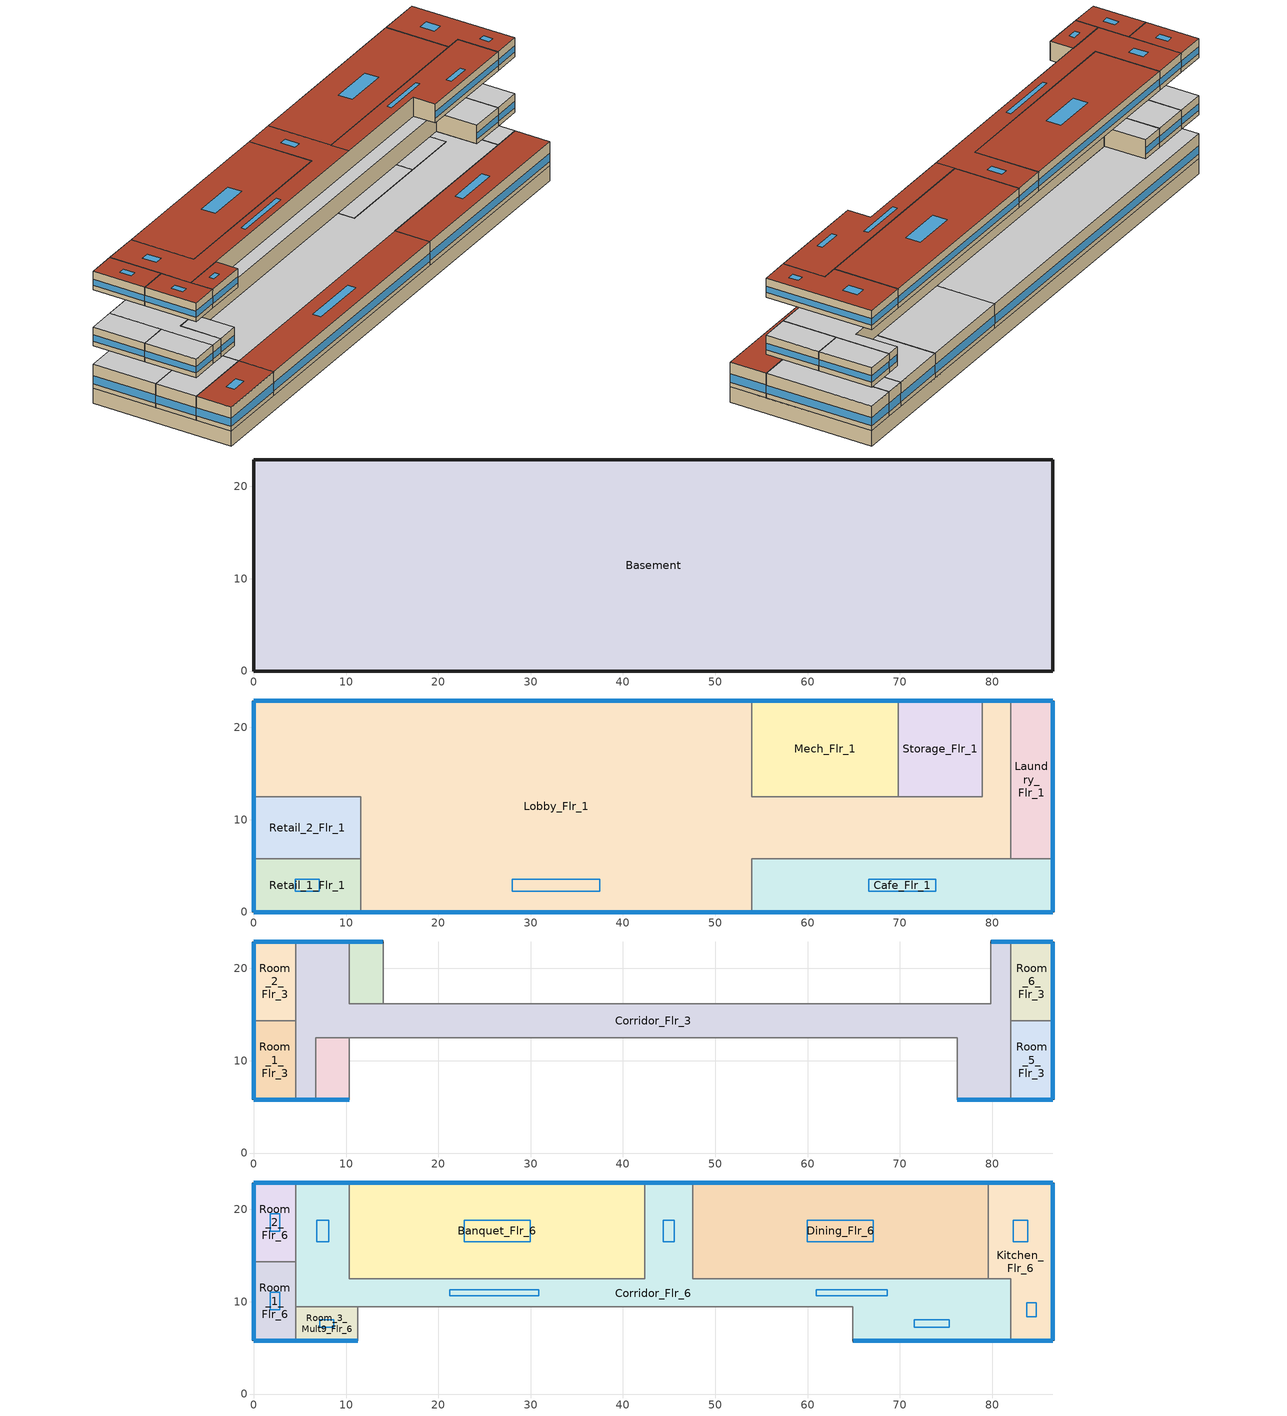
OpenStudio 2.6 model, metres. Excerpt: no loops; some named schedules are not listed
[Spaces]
Basement
 floor ground: 86.56,22.86 86.56,0 0,0 0,22.86 z-2.44
 wall ground: 0,22.86 0,0 86.56,0 86.56,22.86 0,22.86 z-2.44:0
Lobby_Flr_1
 floor to Basement: 53.95,22.86 53.95,0 11.58,0 11.58,12.5 0,12.5 0,22.86 z0; 81.99,22.86 81.99,5.79 53.95,5.79 53.95,12.5 78.94,12.5 78.94,22.86 z0
 wall outside: 53.95,22.86 0,22.86 0,12.5 / 11.58,0 53.95,0 / 81.99,22.86 78.94,22.86 z0:3.96
 wall to Retail_1_Flr_1: 11.58,5.79 11.58,0 z0:3.96
 wall to Laundry_Flr_1: 81.99,5.79 81.99,22.86 z0:3.96
 wall to Storage_Flr_1: 78.94,22.86 78.94,12.5 69.8,12.5 z0:3.96
 wall to Cafe_Flr_1: 53.95,0 53.95,5.79 81.99,5.79 z0:3.96
 wall to Retail_2_Flr_1: 0,12.5 11.58,12.5 11.58,5.79 z0:3.96
 wall to Mech_Flr_1: 69.8,12.5 53.95,12.5 53.95,22.86 z0:3.96
 window: 53.92,22.86 0.03,22.86 / 11.61,0 53.92,0 z0.76:2.08; 0,22.83 0,12.52 z0.76:2.09; 81.97,22.86 78.97,22.86 z0.76:2.11
 ceiling adiabatic (BTAP-Int-Wall): 81.99,5.79 81.99,22.86 78.94,22.86 78.94,12.5 53.95,12.5 53.95,22.86 0,22.86 0,12.5 11.58,12.5 11.58,5.79 z3.96
 roof outside: 53.95,0 53.95,5.79 11.58,5.79 11.58,0 z3.96
 skylight: 37.5,2.25 37.5,3.54 28.03,3.54 28.03,2.25 z3.96
Retail_1_Flr_1
 floor to Basement: 11.58,5.79 11.58,0 0,0 0,5.79 z0
 wall outside: 0,5.79 0,0 11.58,0 z0:3.96
 wall to Retail_2_Flr_1: 11.58,5.79 0,5.79 z0:3.96
 window: 0.03,0 11.56,0 / 0,5.77 0,0.03 z0.76:2.09
 roof outside: 11.58,0 11.58,5.79 0,5.79 0,0 z3.96
 skylight: 7.09,2.25 7.09,3.54 4.5,3.54 4.5,2.25 z3.96
Retail_2_Flr_1
 floor to Basement: 11.58,12.5 11.58,5.79 0,5.79 0,12.5 z0
 wall outside: 0,12.5 0,5.79 z0:3.96
 window: 0,12.47 0,5.82 z0.76:2.09
 ceiling adiabatic (BTAP-Int-Wall): 11.58,5.79 11.58,12.5 0,12.5 0,5.79 z3.96
Laundry_Flr_1
 floor to Basement: 86.56,22.86 86.56,5.79 81.99,5.79 81.99,22.86 z0
 wall outside: 86.56,5.79 86.56,22.86 81.99,22.86 z0:3.96
 wall to Cafe_Flr_1: 81.99,5.79 86.56,5.79 z0:3.96
 window: 86.56,5.82 86.56,22.83 z0.76:2.09; 86.54,22.86 82.02,22.86 z0.76:2.1
 ceiling adiabatic (BTAP-Int-Wall): 86.56,5.79 86.56,22.86 81.99,22.86 81.99,5.79 z3.96
Storage_Flr_1
 floor to Basement: 78.94,22.86 78.94,12.5 69.8,12.5 69.8,22.86 z0
 wall outside: 78.94,22.86 69.8,22.86 z0:3.96
 wall to Mech_Flr_1: 69.8,22.86 69.8,12.5 z0:3.96
 window: 78.92,22.86 69.82,22.86 z0.76:2.09
 ceiling adiabatic (BTAP-Int-Wall): 78.94,12.5 78.94,22.86 69.8,22.86 69.8,12.5 z3.96
Mech_Flr_1
 floor to Basement: 69.8,22.86 69.8,12.5 53.95,12.5 53.95,22.86 z0
 wall outside: 69.8,22.86 53.95,22.86 z0:3.96
 window: 69.77,22.86 53.98,22.86 z0.76:2.09
 ceiling adiabatic (BTAP-Int-Wall): 69.8,12.5 69.8,22.86 53.95,22.86 53.95,12.5 z3.96
Cafe_Flr_1
 floor to Basement: 86.56,5.79 86.56,0 53.95,0 53.95,5.79 z0
 wall outside: 53.95,0 86.56,0 86.56,5.79 z0:3.96
 window: 86.56,0.03 86.56,5.77 z0.76:2.09; 53.98,0 86.54,0 z0.76:2.08
 roof outside: 86.56,0 86.56,5.79 53.95,5.79 53.95,0 z3.96
 skylight: 73.9,2.25 73.9,3.54 66.61,3.54 66.61,2.25 z3.96
Room_6_Flr_3
 floor adiabatic (BTAP-Int-Wall): 86.56,22.86 86.56,14.33 81.99,14.33 81.99,22.86 z7.01
 wall outside: 86.56,14.33 86.56,22.86 81.99,22.86 z7.01:10.06
 wall to Corridor_Flr_3: 81.99,22.86 81.99,14.33 z7.01:10.06
 wall to Room_5_Flr_3: 81.99,14.33 86.56,14.33 z7.01:10.06
 window: 86.56,14.35 86.56,22.83 z7.77:8.79; 86.54,22.86 82.02,22.86 z7.77:8.8
 ceiling adiabatic (BTAP-Int-Wall): 86.56,14.33 86.56,22.86 81.99,22.86 81.99,14.33 z10.06
Room_1_Flr_3
 floor adiabatic (BTAP-Int-Wall): 4.57,14.33 4.57,5.79 0,5.79 0,14.33 z7.01
 wall outside: 0,14.33 0,5.79 4.57,5.79 z7.01:10.06
 wall to Corridor_Flr_3: 4.57,5.79 4.57,14.33 z7.01:10.06
 wall to Room_2_Flr_3: 4.57,14.33 0,14.33 z7.01:10.06
 window: 0.03,5.79 4.55,5.79 z7.77:8.8; 0,14.3 0,5.82 z7.77:8.79
 ceiling adiabatic (BTAP-Int-Wall): 4.57,5.79 4.57,14.33 0,14.33 0,5.79 z10.06
Corridor_Flr_3
 floor adiabatic (BTAP-Int-Wall): 76.2,16.15 76.2,12.5 10.36,12.5 10.36,16.15 z7.01; 81.99,22.86 81.99,5.79 76.2,5.79 76.2,16.15 79.86,16.15 79.86,22.86 z7.01; 10.36,22.86 10.36,12.5 6.71,12.5 6.71,5.79 4.57,5.79 4.57,22.86 z7.01
 wall outside: 81.99,22.86 79.86,22.86 / 4.57,5.79 6.71,5.79 / 10.36,22.86 4.57,22.86 / 76.2,5.79 81.99,5.79 z7.01:10.06
 wall adiabatic (BTAP-Int-Wall): 79.86,22.86 79.86,16.15 14.02,16.15 10.36,16.15 10.36,22.86 / 6.71,5.79 6.71,12.5 10.36,12.5 76.2,12.5 76.2,5.79 z7.01:10.06
 wall to Room_2_Flr_3: 4.57,22.86 4.57,14.33 z7.01:10.06
 wall to Room_5_Flr_3: 81.99,5.79 81.99,14.33 z7.01:10.06
 window: 10.34,22.86 4.6,22.86 / 76.23,5.79 81.97,5.79 z7.77:8.79; 4.6,5.79 6.68,5.79 / 81.97,22.86 79.88,22.86 z7.77:8.81
 ceiling adiabatic (BTAP-Int-Wall): 81.99,5.79 81.99,22.86 79.86,22.86 79.86,16.15 76.2,16.15 76.2,5.79 z10.06; 6.71,5.79 6.71,12.5 10.36,12.5 10.36,22.86 4.57,22.86 4.57,5.79 z10.06; 76.2,12.5 76.2,16.15 10.36,16.15 10.36,12.5 z10.06
Room_2_Flr_3
 floor adiabatic (BTAP-Int-Wall): 4.57,22.86 4.57,14.33 0,14.33 0,22.86 z7.01
 wall outside: 4.57,22.86 0,22.86 0,14.33 z7.01:10.06
 window: 4.55,22.86 0.03,22.86 z7.77:8.8; 0,22.83 0,14.35 z7.77:8.79
 ceiling adiabatic (BTAP-Int-Wall): 4.57,14.33 4.57,22.86 0,22.86 0,14.33 z10.06
Room_4_Mult19_Flr_3
 floor adiabatic (BTAP-Int-Wall): 14.02,22.86 14.02,16.15 10.36,16.15 10.36,22.86 z7.01
 wall outside: 14.02,22.86 10.36,22.86 z7.01:10.06
 wall adiabatic (BTAP-Int-Wall): 10.36,22.86 10.36,16.15 14.02,16.15 14.02,22.86 z7.01:10.06
 window: 14,22.86 10.39,22.86 z7.77:8.8
 ceiling adiabatic (BTAP-Int-Wall): 14.02,16.15 14.02,22.86 10.36,22.86 10.36,16.15 z10.06
Room_5_Flr_3
 floor adiabatic (BTAP-Int-Wall): 86.56,14.33 86.56,5.79 81.99,5.79 81.99,14.33 z7.01
 wall outside: 81.99,5.79 86.56,5.79 86.56,14.33 z7.01:10.06
 window: 86.56,5.82 86.56,14.3 z7.77:8.79; 82.02,5.79 86.54,5.79 z7.77:8.8
 ceiling adiabatic (BTAP-Int-Wall): 86.56,5.79 86.56,14.33 81.99,14.33 81.99,5.79 z10.06
Room_3_Mult19_Flr_3
 floor adiabatic (BTAP-Int-Wall): 10.36,12.5 10.36,5.79 6.71,5.79 6.71,12.5 z7.01
 wall outside: 6.71,5.79 10.36,5.79 z7.01:10.06
 wall adiabatic (BTAP-Int-Wall): 10.36,5.79 10.36,12.5 6.71,12.5 6.71,5.79 z7.01:10.06
 window: 6.73,5.79 10.34,5.79 z7.77:8.8
 ceiling adiabatic (BTAP-Int-Wall): 10.36,5.79 10.36,12.5 6.71,12.5 6.71,5.79 z10.06
Room_2_Flr_6
 floor adiabatic (BTAP-Int-Wall): 4.57,22.86 4.57,14.33 0,14.33 0,22.86 z16.15
 wall outside: 4.57,22.86 0,22.86 0,14.33 z16.15:19.2
 wall to Room_1_Flr_6: 0,14.33 4.57,14.33 z16.15:19.2
 wall to Corridor_Flr_6: 4.57,14.33 4.57,22.86 z16.15:19.2
 window: 4.55,22.86 0.03,22.86 / 0,22.83 0,14.35 z16.91:17.94
 roof outside: 4.57,14.33 4.57,22.86 0,22.86 0,14.33 z19.2
 skylight: 2.8,17.64 2.8,19.55 1.77,19.55 1.77,17.64 z19.2
Banquet_Flr_6
 floor adiabatic (BTAP-Int-Wall): 42.37,22.86 42.37,12.5 10.36,12.5 10.36,22.86 z16.15
 wall outside: 42.37,22.86 10.36,22.86 z16.15:19.2
 wall to Corridor_Flr_6: 10.36,22.86 10.36,12.5 42.37,12.5 42.37,22.86 z16.15:19.2
 window: 42.34,22.86 10.39,22.86 z16.91:17.93
 roof outside: 42.37,12.5 42.37,22.86 10.36,22.86 10.36,12.5 z19.2
 skylight: 29.94,16.52 29.94,18.84 22.79,18.84 22.79,16.52 z19.2
Corridor_Flr_6
 floor adiabatic (BTAP-Int-Wall): 47.55,22.86 47.55,12.5 81.99,12.5 81.99,5.79 64.92,5.79 64.92,9.45 4.57,9.45 4.57,22.86 10.36,22.86 10.36,12.5 42.37,12.5 42.37,22.86 z16.15
 wall outside: 64.92,5.79 81.99,5.79 / 47.55,22.86 42.37,22.86 / 10.36,22.86 4.57,22.86 z16.15:19.2
 wall to Room_1_Flr_6: 4.57,14.33 4.57,9.45 z16.15:19.2
 wall to Kitchen_Flr_6: 81.99,5.79 81.99,12.5 79.55,12.5 z16.15:19.2
 wall to Dining_Flr_6: 79.55,12.5 47.55,12.5 47.55,22.86 z16.15:19.2
 wall adiabatic (BTAP-Int-Wall): 4.57,9.45 11.28,9.45 64.92,9.45 64.92,5.79 z16.15:19.2
 window: 10.34,22.86 4.6,22.86 / 47.52,22.86 42.39,22.86 z16.91:17.94; 64.95,5.79 81.97,5.79 z16.91:17.93
 roof outside: 81.99,5.79 81.99,12.5 47.55,12.5 47.55,9.45 64.92,9.45 64.92,5.79 z19.2; 47.55,9.45 47.55,22.86 42.37,22.86 42.37,12.5 10.36,12.5 10.36,22.86 4.57,22.86 4.57,9.45 z19.2
 skylight: 30.87,11.31 21.26,11.31 21.26,10.63 30.87,10.63 z19.2; 45.54,18.84 44.38,18.84 44.38,16.52 45.54,16.52 z19.2; 8.11,18.84 6.82,18.84 6.82,16.52 8.11,16.52 z19.2; 75.36,8.03 71.55,8.03 71.55,7.21 75.36,7.21 z19.2; 68.62,11.31 60.92,11.31 60.92,10.63 68.62,10.63 z19.2
Room_3_Mult9_Flr_6
 floor adiabatic (BTAP-Int-Wall): 11.28,9.45 11.28,5.79 4.57,5.79 4.57,9.45 z16.15
 wall outside: 4.57,5.79 11.28,5.79 z16.15:19.2
 wall adiabatic (BTAP-Int-Wall): 11.28,5.79 11.28,9.45 4.57,9.45 4.57,5.79 z16.15:19.2
 window: 4.6,5.79 11.25,5.79 z16.91:17.94
 roof outside: 11.28,5.79 11.28,9.45 4.57,9.45 4.57,5.79 z19.2
 skylight: 8.67,7.21 8.67,8.03 7.18,8.03 7.18,7.21 z19.2
Dining_Flr_6
 floor adiabatic (BTAP-Int-Wall): 79.55,22.86 79.55,12.5 47.55,12.5 47.55,22.86 z16.15
 wall outside: 79.55,22.86 47.55,22.86 z16.15:19.2
 wall to Kitchen_Flr_6: 79.55,12.5 79.55,22.86 z16.15:19.2
 window: 79.53,22.86 47.57,22.86 z16.91:17.93
 roof outside: 79.55,12.5 79.55,22.86 47.55,22.86 47.55,12.5 z19.2
 skylight: 67.13,16.52 67.13,18.84 59.97,18.84 59.97,16.52 z19.2
Room_1_Flr_6
 floor adiabatic (BTAP-Int-Wall): 4.57,14.33 4.57,5.79 0,5.79 0,14.33 z16.15
 wall outside: 0,14.33 0,5.79 4.57,5.79 z16.15:19.2
 wall adiabatic (BTAP-Int-Wall): 4.57,5.79 4.57,9.45 z16.15:19.2
 window: 0.03,5.79 4.55,5.79 / 0,14.3 0,5.82 z16.91:17.94
 roof outside: 4.57,5.79 4.57,14.33 0,14.33 0,5.79 z19.2
 skylight: 2.8,9.1 2.8,11.01 1.77,11.01 1.77,9.1 z19.2
Kitchen_Flr_6
 floor adiabatic (BTAP-Int-Wall): 86.56,22.86 86.56,5.79 81.99,5.79 81.99,12.5 79.55,12.5 79.55,22.86 z16.15
 wall outside: 81.99,5.79 86.56,5.79 86.56,22.86 79.55,22.86 z16.15:19.2
 window: 82.02,5.79 86.54,5.79 / 86.54,22.86 79.58,22.86 z16.91:17.94; 86.56,5.82 86.56,22.83 z16.91:17.93
 roof outside: 86.56,5.79 86.56,22.86 79.55,22.86 79.55,12.5 81.99,12.5 81.99,5.79 z19.2
 skylight: 84.79,9.89 83.77,9.89 83.77,8.39 84.79,8.39 z19.2; 83.84,18.84 82.27,18.84 82.27,16.52 83.84,16.52 z19.2
[Site]
Calgary Intl AP_AB_CAN: Latitude {deg}=51.114; Longitude {deg}=-114.02; Time Zone {hr}=-7; Elevation {m}=1084.1; Terrain=City
[Building]
LargeHotel-CAN_AB_Calgary.Intl.AP.718770_CWEC2016.epw created: 2018-10-11 19:50:37 +0000: North Axis {deg}=0; Default Construction Set=BTAP-Mass at hdd = 5000.0; Standards Number of Stories=7; Standards Number of Above Ground Stories=6; Standards Building Type=LargeHotel
[Site:WaterMainsTemperature]
Calculation Method=Correlation; Annual Average Outdoor Air Temperature {C}=5; Maximum Difference In Monthly Average Outdoor Air Temperatures {deltaC}=23.3
[Site:GroundTemperature:BuildingSurface]
19.527, 19.502, 19.536, 19.598, 20.002, 21.64, 22.225, 22.375, 21.449, 20.121, 19.802, 19.633
[SizingPeriod:DesignDay] Barometric Pressure {Pa}=88961; Sky Clearness=0; Rain Indicator=0; Snow Indicator=0; Day of Month=21; Daylight Saving Time Indicator=0; Humidity Indicating Type=Wetbulb; Dry-Bulb Temperature Range Modifier Type=DefaultMultipliers
Name | Maximum Dry-Bulb Temperature {C} | Daily Dry-Bulb Temperature Range {deltaC} | Humidity Indicating Conditions at Maximum Dry-Bulb | Wind Speed {m/s} | Wind Direction {deg} | Month | Day Type | Solar Model Indicator | ASHRAE Taub | ASHRAE Taud
Calgary Intl AP Ann Clg .4% Condns DB=>MWB | 28.5 | 12.1 | 16.1 | 4.5 | 160 | 7 | SummerDesignDay | ASHRAETau | 0.339 | 2.421
Calgary Intl AP Ann Htg 99.6% Condns DB | -28.5 | 0 | -28.5 | 2.9 | 200 | 1 | WinterDesignDay | ASHRAEClearSky
[Material:NoMass] Roughness=Smooth; Thermal Absorptance=0.9; Solar Absorptance=0.7
Name | Thermal Resistance {m2-K/W} | Visible Absorptance
Typical Carpet Pad | 0.21648 | 0.8
Typical Insulation 1 | 5.91238 | 0.7
Typical Insulation 2 | 4.49096 | 0.7
Typical Insulation 3 | 6.17282 | 0.7
Typical Carpet Pad 2 | 1.25503 | 0.8
Typical Carpet Pad 3 | 3.45515 | 0.8
Typical Insulation 4 | 0.454528 | 0.7
Typical Insulation 5 | 0.454545 | 0.7
[Material]
Name | Roughness | Thickness {m} | Conductivity {W/m-K} | Density {kg/m3} | Specific Heat {J/kg-K} | Thermal Absorptance | Solar Absorptance | Visible Absorptance
100mm Normalweight concrete floor | MediumSmooth | 0.1016 | 2.31 | 2322 | 832
G01 13mm gypsum board | Smooth | 0.0127 | 0.16 | 800 | 1090 | 0.9 | 0.7 | 0.5
G05 25mm wood | MediumSmooth | 0.0254 | 0.15 | 608 | 1630 | 0.9 | 0.5 | 0.5
4 in. Normalweight Concrete Floor | MediumRough | 0.1016 | 2.31 | 2322 | 832 | 0.9 | 0.7 | 0.7
1IN Stucco | Smooth | 0.0253 | 0.6918 | 1858 | 837 | 0.9 | 0.7 | 0.92
8IN CONCRETE HW RefBldg | Rough | 0.2032 | 1.311 | 2240 | 836.8 | 0.9 | 0.7 | 0.7
1/2IN Gypsum | Smooth | 0.0127 | 0.16 | 784.9 | 830 | 0.9 | 0.4 | 0.4
Metal Roof Surface; F08 Metal surface | Smooth | 0.0008 | 45.28 | 7824 | 500 | 0.9 | 0.7 | 0.7
6 in. Normalweight Concrete Floor | MediumRough | 0.1524 | 2.31 | 2322 | 832 | 0.9 | 0.7 | 0.7
[Construction]
BTAP-Int-Floor: 100mm Normalweight concrete floor, Typical Carpet Pad
BTAP-Int-Wall: G01 13mm gypsum board, G01 13mm gypsum board
BTAP-Int-Ceiling: Typical Carpet Pad, 100mm Normalweight concrete floor
BTAP-Ext-DaylightDiffuser: SimpleGlazing
BTAP-Int-Door: G05 25mm wood
BTAP-Ext-Floor-Mass:U-0.162: Typical Insulation 1, 4 in. Normalweight Concrete Floor, Typical Carpet Pad
BTAP-Ext-Wall-Mass:U-0.21: 1IN Stucco, 8IN CONCRETE HW RefBldg, Typical Insulation 2, 1/2IN Gypsum
BTAP-Ext-Roof-Metal:U-0.162: Metal Roof Surface, Typical Insulation 3
BTAP-Grnd-Floor-Mass:U-0.757: 6 in. Normalweight Concrete Floor, Typical Carpet Pad 2
BTAP-Grnd-Roof-Mass:U-0.284: 6 in. Normalweight Concrete Floor, Typical Carpet Pad 3
BTAP-Ext-Door:U-2.2: F08 Metal surface, Typical Insulation 4
BTAP-Ext-OverHeadDoor:U-2.2: Typical Insulation 5
[DefaultConstructionSet]
BTAP-Mass at hdd = 5000.0: Default Exterior Surface Constructions=BTAP-Mass at hdd = 5000.0; Default Interior Surface Constructions=Default Surface Constructions 2; Default Ground Contact Surface Constructions=BTAP-Mass at hdd = 5000.0 1; Default Exterior SubSurface Constructions=BTAP-Mass at hdd = 5000.0; Default Interior SubSurface Constructions=Default Sub Surface Constructions 2; Interior Partition Construction=BTAP-Int-Door
[DefaultSurfaceConstructions]
Name | Floor Construction | Wall Construction | Roof Ceiling Construction
Default Surface Constructions 2 | BTAP-Int-Floor | BTAP-Int-Wall | BTAP-Int-Ceiling
BTAP-Mass at hdd = 5000.0 | BTAP-Ext-Floor-Mass:U-0.162 | BTAP-Ext-Wall-Mass:U-0.21 | BTAP-Ext-Roof-Metal:U-0.162
BTAP-Mass at hdd = 5000.0 1 | BTAP-Grnd-Floor-Mass:U-0.757 | BTAP-Grnd-Roof-Mass:U-0.284 | BTAP-Grnd-Roof-Mass:U-0.284
[DefaultSubSurfaceConstructions] Fixed Window Construction=BTAP-Ext-DaylightDiffuser; Operable Window Construction=BTAP-Ext-DaylightDiffuser
Name | Door Construction | Glass Door Construction | Overhead Door Construction | Skylight Construction | Tubular Daylight Dome Construction | Tubular Daylight Diffuser Construction
Default Sub Surface Constructions 2 | BTAP-Int-Door
BTAP-Mass at hdd = 5000.0 | BTAP-Ext-Door:U-2.2 | BTAP-Ext-DaylightDiffuser | BTAP-Ext-OverHeadDoor:U-2.2 | BTAP-Ext-DaylightDiffuser | BTAP-Ext-DaylightDiffuser | BTAP-Ext-DaylightDiffuser
[WindowMaterial:SimpleGlazingSystem]
SimpleGlazing: U-Factor {W/m2-K}=2.2; Solar Heat Gain Coefficient=0.6; Visible Transmittance=0.21
[Space] Part of Total Floor Area=Yes
Name | Space Type | Building Story | Thermal Zone
Room_2_Flr_6 | Space Function Hotel/Motel - rooms | Building Story 4 | Sp-Room_2_Flr_6 Sys-1 Flr-4 Sch-F HPlcmt-west ZN
Corridor_Flr_3 | Space Function Corr. >= 2.4m wide-sch-E | Building Story 3 | Sp-Corridor_Flr_3 Sys-1 Flr-3 Sch-E HPlcmt-south ZN
Banquet_Flr_6 | Space Function Hotel/Motel - dining | Building Story 4 | Sp-Banquet_Flr_6 Sys-3 Flr-4 Sch-B HPlcmt-north ZN
Laundry_Flr_1 | Space Function Hospital - laundry/washing | Building Story 2 | Sp-Laundry_Flr_1 Sys-3 Flr-2 Sch-C HPlcmt-east ZN
Lobby_Flr_1 | Space Function Hotel/Motel - lobby | Building Story 2 | Sp-Lobby_Flr_1 Sys-6 Flr-2 Sch-H HPlcmt-north ZN
Kitchen_Flr_6 | Space Function Food preparation | Building Story 4 | Sp-Kitchen_Flr_6 Sys-3 Flr-4 Sch-B HPlcmt-east ZN
Retail_1_Flr_1 | Space Function Retail - sales | Building Story 2 | Sp-Retail_1_Flr_1 Sys-6 Flr-2 Sch-C HPlcmt-south ZN
Room_1_Flr_3 | Space Function Hotel/Motel - rooms | Building Story 3 | Sp-Room_1_Flr_3 Sys-1 Flr-3 Sch-F HPlcmt-west ZN
Basement | Space Function Storage area | Building Story 1 | Sp-Basement Sys-4 Flr-1 Sch-E HPlcmt-north ZN
Corridor_Flr_6 | Space Function Corr. >= 2.4m wide-sch-E | Building Story 4 | Sp-Corridor_Flr_6 Sys-3 Flr-4 Sch-E HPlcmt-south ZN
Room_6_Flr_3 | Space Function Hotel/Motel - rooms | Building Story 3 | Sp-Room_6_Flr_3 Sys-1 Flr-3 Sch-F HPlcmt-east ZN
Room_5_Flr_3 | Space Function Hotel/Motel - rooms | Building Story 3 | Sp-Room_5_Flr_3 Sys-1 Flr-3 Sch-F HPlcmt-east ZN
Room_4_Mult19_Flr_3 | Space Function Hotel/Motel - rooms | Building Story 3 | Sp-Room_4_Mult19_Flr_3 Sys-1 Flr-3 Sch-F HPlcmt-north ZN
Room_3_Mult9_Flr_6 | Space Function Hotel/Motel - rooms | Building Story 4 | Sp-Room_3_Mult9_Flr_6 Sys-1 Flr-4 Sch-F HPlcmt-south ZN
Dining_Flr_6 | Space Function Hotel/Motel - dining | Building Story 4 | Sp-Dining_Flr_6 Sys-3 Flr-4 Sch-B HPlcmt-north ZN
Cafe_Flr_1 | Space Function Retail - mall concourse | Building Story 2 | Sp-Cafe_Flr_1 Sys-6 Flr-2 Sch-C HPlcmt-south ZN
Mech_Flr_1 | Space Function Electrical/Mechanical-sch-E | Building Story 2 | Sp-Mech_Flr_1 Sys-6 Flr-2 Sch-E HPlcmt-north ZN
Retail_2_Flr_1 | Space Function Retail - sales | Building Story 2 | Sp-Retail_2_Flr_1 Sys-6 Flr-2 Sch-C HPlcmt-west ZN
Storage_Flr_1 | Space Function Storage area - occsens | Building Story 2 | Sp-Storage_Flr_1 Sys-4 Flr-2 Sch-E HPlcmt-north ZN
Room_1_Flr_6 | Space Function Hotel/Motel - rooms | Building Story 4 | Sp-Room_1_Flr_6 Sys-1 Flr-4 Sch-F HPlcmt-west ZN
Room_2_Flr_3 | Space Function Hotel/Motel - rooms | Building Story 3 | Sp-Room_2_Flr_3 Sys-1 Flr-3 Sch-F HPlcmt-west ZN
Room_3_Mult19_Flr_3 | Space Function Hotel/Motel - rooms | Building Story 3 | Sp-Room_3_Mult19_Flr_3 Sys-1 Flr-3 Sch-F HPlcmt-south ZN
[BuildingStory]
Name | Nominal Z Coordinate {m}
Building Story 1 | -2.439
Building Story 2 | 0
Building Story 3 | 7.008
Building Story 4 | 16.152
[SpaceType] Standards Building Type=Space Function
Name | Default Schedule Set | Design Specification Outdoor Air Object | Standards Space Type
Space Function Hotel/Motel - dining | Space Function Hotel/Motel - dining Schedule Set | Space Function Hotel/Motel - dining Ventilation | Hotel/Motel - dining
Space Function Storage area | Space Function Storage area Schedule Set | Space Function Storage area Ventilation | Storage area
Space Function Storage area - occsens | Space Function Storage area - occsens Schedule Set | Space Function Storage area - occsens Ventilation | Storage area - occsens
Space Function Retail - mall concourse | Space Function Retail - mall concourse Schedule Set | Space Function Retail - mall concourse Ventilation | Retail - mall concourse
Space Function Corr. >= 2.4m wide-sch-E | Space Function Corr. >= 2.4m wide-sch-E Schedule Set | Space Function Corr. >= 2.4m wide-sch-E Ventilation | Corr. >= 2.4m wide-sch-E
Space Function Food preparation | Space Function Food preparation Schedule Set | Space Function Food preparation Ventilation | Food preparation
Space Function Hospital - laundry/washing | Space Function Hospital - laundry/washing Schedule Set | Space Function Hospital - laundry/washing Ventilation | Hospital - laundry/washing
Space Function Hotel/Motel - lobby | Space Function Hotel/Motel - lobby Schedule Set | Space Function Hotel/Motel - lobby Ventilation | Hotel/Motel - lobby
Space Function Electrical/Mechanical-sch-E | Space Function Electrical/Mechanical-sch-E Schedule Set | Space Function Electrical/Mechanical-sch-E Ventilation | Electrical/Mechanical-sch-E
Space Function Retail - sales | Space Function Retail - sales Schedule Set | Space Function Retail - sales Ventilation | Retail - sales
Space Function Hotel/Motel - rooms | Space Function Hotel/Motel - rooms Schedule Set | Space Function Hotel/Motel - rooms Ventilation | Hotel/Motel - rooms
[People:Definition] Number of People Calculation Method=People/Area; Fraction Radiant=0.3
Name | People per Space Floor Area {person/m2}
Space Function Corr. >= 2.4m wide-sch-E People Definition; Space Function Storage area People Definition; Space Function Storage area - occsens People Definition | 0.0100104
Space Function Electrical/Mechanical-sch-E People Definition | 0.0049514
Space Function Food preparation People Definition; Space Function Hospital - laundry/washing People Definition; Space Function Retail - mall concourse People Definition | 0.0500522
Space Function Hotel/Motel - dining People Definition; Space Function Hotel/Motel - lobby People Definition | 0.0999967
Space Function Hotel/Motel - rooms People Definition | 0.0400417
Space Function Retail - sales People Definition | 0.0333681
[People] Work Efficiency Schedule=Work Efficiency Schedule; Clothing Insulation Schedule=Clothing Schedule; Air Velocity Schedule=Air Velocity Schedule; Multiplier=1
Name | People Definition | Space or SpaceType
Space Function Corr. >= 2.4m wide-sch-E People | Space Function Corr. >= 2.4m wide-sch-E People Definition | Space Function Corr. >= 2.4m wide-sch-E
Space Function Electrical/Mechanical-sch-E People | Space Function Electrical/Mechanical-sch-E People Definition | Space Function Electrical/Mechanical-sch-E
Space Function Food preparation People | Space Function Food preparation People Definition | Space Function Food preparation
Space Function Hospital - laundry/washing People | Space Function Hospital - laundry/washing People Definition | Space Function Hospital - laundry/washing
Space Function Hotel/Motel - dining People | Space Function Hotel/Motel - dining People Definition | Space Function Hotel/Motel - dining
Space Function Hotel/Motel - lobby People | Space Function Hotel/Motel - lobby People Definition | Space Function Hotel/Motel - lobby
Space Function Hotel/Motel - rooms People | Space Function Hotel/Motel - rooms People Definition | Space Function Hotel/Motel - rooms
Space Function Retail - mall concourse People | Space Function Retail - mall concourse People Definition | Space Function Retail - mall concourse
Space Function Retail - sales People | Space Function Retail - sales People Definition | Space Function Retail - sales
Space Function Storage area People | Space Function Storage area People Definition | Space Function Storage area
Space Function Storage area - occsens People | Space Function Storage area - occsens People Definition | Space Function Storage area - occsens
[Lights:Definition] Design Level Calculation Method=Watts/Area; Fraction Radiant=0.5; Fraction Visible=0.2
Name | Watts per Space Floor Area {W/m2}
Space Function Corr. >= 2.4m wide-sch-E Lights Definition | 7.09994
Space Function Electrical/Mechanical-sch-E Lights Definition | 13.2999
Space Function Food preparation Lights Definition | 10.6999
Space Function Hospital - laundry/washing Lights Definition | 7.99993
Space Function Hotel/Motel - dining Lights Definition | 8.79993
Space Function Hotel/Motel - lobby Lights Definition | 11.3999
Space Function Hotel/Motel - rooms Lights Definition | 11.8999
Space Function Retail - mall concourse Lights Definition | 11.7999
Space Function Retail - sales Lights Definition | 18.0998
Space Function Storage area Lights Definition | 6.79994
Space Function Storage area - occsens Lights Definition | 6.11995
[Lights] Fraction Replaceable=1
Name | Lights Definition | Space or SpaceType
Space Function Corr. >= 2.4m wide-sch-E Lights | Space Function Corr. >= 2.4m wide-sch-E Lights Definition | Space Function Corr. >= 2.4m wide-sch-E
Space Function Electrical/Mechanical-sch-E Lights | Space Function Electrical/Mechanical-sch-E Lights Definition | Space Function Electrical/Mechanical-sch-E
Space Function Food preparation Lights | Space Function Food preparation Lights Definition | Space Function Food preparation
Space Function Hospital - laundry/washing Lights | Space Function Hospital - laundry/washing Lights Definition | Space Function Hospital - laundry/washing
Space Function Hotel/Motel - dining Lights | Space Function Hotel/Motel - dining Lights Definition | Space Function Hotel/Motel - dining
Space Function Hotel/Motel - lobby Lights | Space Function Hotel/Motel - lobby Lights Definition | Space Function Hotel/Motel - lobby
Space Function Hotel/Motel - rooms Lights | Space Function Hotel/Motel - rooms Lights Definition | Space Function Hotel/Motel - rooms
Space Function Retail - mall concourse Lights | Space Function Retail - mall concourse Lights Definition | Space Function Retail - mall concourse
Space Function Retail - sales Lights | Space Function Retail - sales Lights Definition | Space Function Retail - sales
Space Function Storage area Lights | Space Function Storage area Lights Definition | Space Function Storage area
Space Function Storage area - occsens Lights | Space Function Storage area - occsens Lights Definition | Space Function Storage area - occsens
[DesignSpecification:OutdoorAir] Outdoor Air Method=Sum; Outdoor Air Flow per Person {m3/s-person}=0; Outdoor Air Flow Rate {m3/s}=0; Outdoor Air Flow Air Changes per Hour {1/hr}=0
Name | Outdoor Air Flow per Floor Area {m3/s-m2}
Space Function Corr. >= 2.4m wide-sch-E Ventilation; Space Function Electrical/Mechanical-sch-E Ventilation | 0.0003048
Space Function Food preparation Ventilation | 0.0013716
Space Function Hospital - laundry/washing Ventilation | 0.002286
Space Function Hotel/Motel - dining Ventilation | 0.0035814
Space Function Hotel/Motel - lobby Ventilation | 0.0014478
Space Function Hotel/Motel - rooms Ventilation | 0.0005588
Space Function Retail - mall concourse Ventilation | 0.0018288
Space Function Retail - sales Ventilation | 0.00118364
Space Function Storage area Ventilation; Space Function Storage area - occsens Ventilation | 0.0003556
[DefaultScheduleSet] People Activity Level Schedule=NECB-Activity; Infiltration Schedule=Always On
Name | Number of People Schedule | Lighting Schedule | Electric Equipment Schedule
Space Function Corr. >= 2.4m wide-sch-E Schedule Set; Space Function Electrical/Mechanical-sch-E Schedule Set; Space Function Storage area Schedule Set; Space Function Storage area - occsens Schedule Set | NECB-E-Occupancy | NECB-E-Lighting | NECB-E-Electric-Equipment
Space Function Food preparation Schedule Set; Space Function Hotel/Motel - dining Schedule Set | NECB-B-Occupancy | NECB-B-Lighting | NECB-B-Electric-Equipment
Space Function Hospital - laundry/washing Schedule Set; Space Function Retail - mall concourse Schedule Set; Space Function Retail - sales Schedule Set | NECB-C-Occupancy | NECB-C-Lighting | NECB-C-Electric-Equipment
Space Function Hotel/Motel - lobby Schedule Set | NECB-H-Occupancy | NECB-H-Lighting | NECB-H-Electric-Equipment
Space Function Hotel/Motel - rooms Schedule Set | NECB-F-Occupancy | NECB-F-Lighting | NECB-F-Electric-Equipment
[ThermostatSetpoint:DualSetpoint]
Name | Heating Setpoint Temperature Schedule | Cooling Setpoint Temperature Schedule
Space Function Corr. >= 2.4m wide-sch-E Thermostat 3; Space Function Corr. >= 2.4m wide-sch-E Thermostat 4; Space Function Storage area Thermostat 2; Space Function Storage area - occsens Thermostat 2; Space Function Electrical/Mechanical-sch-E Thermostat 2 | NECB-E-Thermostat Setpoint-Heating | NECB-E-Thermostat Setpoint-Cooling
Space Function Hotel/Motel - rooms Thermostat 10; Space Function Hotel/Motel - rooms Thermostat 11; Space Function Hotel/Motel - rooms Thermostat 12; Space Function Hotel/Motel - rooms Thermostat 13; Space Function Hotel/Motel - rooms Thermostat 14; Space Function Hotel/Motel - rooms Thermostat 15; Space Function Hotel/Motel - rooms Thermostat 16; Space Function Hotel/Motel - rooms Thermostat 17; Space Function Hotel/Motel - rooms Thermostat 18 | NECB-F-Thermostat Setpoint-Heating | NECB-F-Thermostat Setpoint-Cooling
Space Function Hospital - laundry/washing Thermostat 2; Space Function Retail - sales Thermostat 3; Space Function Retail - mall concourse Thermostat 2; Space Function Retail - sales Thermostat 4 | NECB-C-Thermostat Setpoint-Heating | NECB-C-Thermostat Setpoint-Cooling
Space Function Hotel/Motel - dining Thermostat 3; Space Function Hotel/Motel - dining Thermostat 4; Space Function Food preparation Thermostat 2 | NECB-B-Thermostat Setpoint-Heating | NECB-B-Thermostat Setpoint-Cooling
Space Function Hotel/Motel - lobby Thermostat 2 | NECB-H-Thermostat Setpoint-Heating | NECB-H-Thermostat Setpoint-Cooling
[ElectricEquipment:Definition] Design Level Calculation Method=Watts/Area; Fraction Radiant=0.5
Name | Watts per Space Floor Area {W/m2}
Space Function Electrical/Mechanical-sch-E Elec Equip Definition; Space Function Hotel/Motel - dining Elec Equip Definition; Space Function Retail - mall concourse Elec Equip Definition; Space Function Storage area Elec Equip Definition; Space Function Storage area - occsens Elec Equip Definition | 0.999992
Space Function Food preparation Elec Equip Definition | 9.99992
Space Function Hospital - laundry/washing Elec Equip Definition | 19.9998
Space Function Hotel/Motel - lobby Elec Equip Definition; Space Function Hotel/Motel - rooms Elec Equip Definition; Space Function Retail - sales Elec Equip Definition | 2.49998
[ElectricEquipment]
Name | Electric Equipment Definition | Space or SpaceType
Space Function Electrical/Mechanical-sch-E Elec Equip | Space Function Electrical/Mechanical-sch-E Elec Equip Definition | Space Function Electrical/Mechanical-sch-E
Space Function Food preparation Elec Equip | Space Function Food preparation Elec Equip Definition | Space Function Food preparation
Space Function Hospital - laundry/washing Elec Equip | Space Function Hospital - laundry/washing Elec Equip Definition | Space Function Hospital - laundry/washing
Space Function Hotel/Motel - dining Elec Equip | Space Function Hotel/Motel - dining Elec Equip Definition | Space Function Hotel/Motel - dining
Space Function Hotel/Motel - lobby Elec Equip | Space Function Hotel/Motel - lobby Elec Equip Definition | Space Function Hotel/Motel - lobby
Space Function Hotel/Motel - rooms Elec Equip | Space Function Hotel/Motel - rooms Elec Equip Definition | Space Function Hotel/Motel - rooms
Space Function Retail - mall concourse Elec Equip | Space Function Retail - mall concourse Elec Equip Definition | Space Function Retail - mall concourse
Space Function Retail - sales Elec Equip | Space Function Retail - sales Elec Equip Definition | Space Function Retail - sales
Space Function Storage area Elec Equip | Space Function Storage area Elec Equip Definition | Space Function Storage area
Space Function Storage area - occsens Elec Equip | Space Function Storage area - occsens Elec Equip Definition | Space Function Storage area - occsens
[SpaceInfiltration:DesignFlowRate] Schedule=Always On Discrete; Design Flow Rate Calculation Method=Flow/ExteriorArea; Flow per Exterior Surface Area {m3/s-m2}=0.00025; Constant Term Coefficient=0; Temperature Term Coefficient=0; Velocity Term Coefficient=0.224; Velocity Squared Term Coefficient=0
Name | Space or SpaceType
Banquet_Flr_6 Infiltration | Banquet_Flr_6
Cafe_Flr_1 Infiltration | Cafe_Flr_1
Corridor_Flr_3 Infiltration | Corridor_Flr_3
Corridor_Flr_6 Infiltration | Corridor_Flr_6
Dining_Flr_6 Infiltration | Dining_Flr_6
Kitchen_Flr_6 Infiltration | Kitchen_Flr_6
Laundry_Flr_1 Infiltration | Laundry_Flr_1
Lobby_Flr_1 Infiltration | Lobby_Flr_1
Mech_Flr_1 Infiltration | Mech_Flr_1
Retail_1_Flr_1 Infiltration | Retail_1_Flr_1
Retail_2_Flr_1 Infiltration | Retail_2_Flr_1
Room_1_Flr_3 Infiltration | Room_1_Flr_3
Room_1_Flr_6 Infiltration | Room_1_Flr_6
Room_2_Flr_3 Infiltration | Room_2_Flr_3
Room_2_Flr_6 Infiltration | Room_2_Flr_6
Room_3_Mult19_Flr_3 Infiltration | Room_3_Mult19_Flr_3
Room_3_Mult9_Flr_6 Infiltration | Room_3_Mult9_Flr_6
Room_4_Mult19_Flr_3 Infiltration | Room_4_Mult19_Flr_3
Room_5_Flr_3 Infiltration | Room_5_Flr_3
Room_6_Flr_3 Infiltration | Room_6_Flr_3
Storage_Flr_1 Infiltration | Storage_Flr_1
[ThermalZone] Use Ideal Air Loads=No
Name | Multiplier | Thermostat
Sp-Corridor_Flr_3 Sys-1 Flr-3 Sch-E HPlcmt-south ZN | 4 | Space Function Corr. >= 2.4m wide-sch-E Thermostat 3
Sp-Room_4_Mult19_Flr_3 Sys-1 Flr-3 Sch-F HPlcmt-north ZN | 76 | Space Function Hotel/Motel - rooms Thermostat 10
Sp-Room_5_Flr_3 Sys-1 Flr-3 Sch-F HPlcmt-east ZN | 4 | Space Function Hotel/Motel - rooms Thermostat 11
Sp-Room_6_Flr_3 Sys-1 Flr-3 Sch-F HPlcmt-east ZN | 4 | Space Function Hotel/Motel - rooms Thermostat 12
Sp-Room_1_Flr_3 Sys-1 Flr-3 Sch-F HPlcmt-west ZN | 4 | Space Function Hotel/Motel - rooms Thermostat 13
Sp-Room_2_Flr_3 Sys-1 Flr-3 Sch-F HPlcmt-west ZN | 4 | Space Function Hotel/Motel - rooms Thermostat 14
Sp-Room_3_Mult19_Flr_3 Sys-1 Flr-3 Sch-F HPlcmt-south ZN | 76 | Space Function Hotel/Motel - rooms Thermostat 15
Sp-Room_1_Flr_6 Sys-1 Flr-4 Sch-F HPlcmt-west ZN |  | Space Function Hotel/Motel - rooms Thermostat 16
Sp-Room_2_Flr_6 Sys-1 Flr-4 Sch-F HPlcmt-west ZN |  | Space Function Hotel/Motel - rooms Thermostat 17
Sp-Room_3_Mult9_Flr_6 Sys-1 Flr-4 Sch-F HPlcmt-south ZN | 9 | Space Function Hotel/Motel - rooms Thermostat 18
Sp-Laundry_Flr_1 Sys-3 Flr-2 Sch-C HPlcmt-east ZN |  | Space Function Hospital - laundry/washing Thermostat 2
Sp-Banquet_Flr_6 Sys-3 Flr-4 Sch-B HPlcmt-north ZN |  | Space Function Hotel/Motel - dining Thermostat 3
Sp-Dining_Flr_6 Sys-3 Flr-4 Sch-B HPlcmt-north ZN |  | Space Function Hotel/Motel - dining Thermostat 4
Sp-Kitchen_Flr_6 Sys-3 Flr-4 Sch-B HPlcmt-east ZN |  | Space Function Food preparation Thermostat 2
Sp-Corridor_Flr_6 Sys-3 Flr-4 Sch-E HPlcmt-south ZN |  | Space Function Corr. >= 2.4m wide-sch-E Thermostat 4
Sp-Basement Sys-4 Flr-1 Sch-E HPlcmt-north ZN |  | Space Function Storage area Thermostat 2
Sp-Storage_Flr_1 Sys-4 Flr-2 Sch-E HPlcmt-north ZN |  | Space Function Storage area - occsens Thermostat 2
Sp-Mech_Flr_1 Sys-6 Flr-2 Sch-E HPlcmt-north ZN |  | Space Function Electrical/Mechanical-sch-E Thermostat 2
Sp-Retail_2_Flr_1 Sys-6 Flr-2 Sch-C HPlcmt-west ZN |  | Space Function Retail - sales Thermostat 3
Sp-Cafe_Flr_1 Sys-6 Flr-2 Sch-C HPlcmt-south ZN |  | Space Function Retail - mall concourse Thermostat 2
Sp-Retail_1_Flr_1 Sys-6 Flr-2 Sch-C HPlcmt-south ZN |  | Space Function Retail - sales Thermostat 4
Sp-Lobby_Flr_1 Sys-6 Flr-2 Sch-H HPlcmt-north ZN |  | Space Function Hotel/Motel - lobby Thermostat 2
[Schedule:Ruleset]
Clothing Schedule: Default Day Schedule=Clothing Schedule Default Winter Clothes
Air Velocity Schedule: Default Day Schedule=Air Velocity Schedule Default
Work Efficiency Schedule: Default Day Schedule=Work Efficiency Schedule Default
NECB-E-Occupancy: Default Day Schedule=NECB-E-Occupancy Default
NECB-Activity: Default Day Schedule=NECB-Activity Default; Summer Design Day Schedule=NECB-Activity Summer Design Day; Winter Design Day Schedule=NECB-Activity Winter Design Day
NECB-E-Lighting: Default Day Schedule=NECB-E-Lighting Default
NECB-E-Electric-Equipment: Default Day Schedule=NECB-E-Electric-Equipment Default
Always On: Default Day Schedule=Always On Default
NECB-E-Thermostat Setpoint-Heating: Default Day Schedule=NECB-E-Thermostat Setpoint-Heating Default
NECB-E-Thermostat Setpoint-Cooling: Default Day Schedule=NECB-E-Thermostat Setpoint-Cooling Default
NECB-B-Occupancy: Default Day Schedule=NECB-B-Occupancy Default
NECB-B-Lighting: Default Day Schedule=NECB-B-Lighting Default
NECB-B-Electric-Equipment: Default Day Schedule=NECB-B-Electric-Equipment Default
NECB-B-Thermostat Setpoint-Heating: Default Day Schedule=NECB-B-Thermostat Setpoint-Heating Default
NECB-B-Thermostat Setpoint-Cooling: Default Day Schedule=NECB-B-Thermostat Setpoint-Cooling Default
NECB-C-Occupancy: Default Day Schedule=NECB-C-Occupancy Default
NECB-C-Lighting: Default Day Schedule=NECB-C-Lighting Default
NECB-C-Electric-Equipment: Default Day Schedule=NECB-C-Electric-Equipment Default
NECB-C-Thermostat Setpoint-Heating: Default Day Schedule=NECB-C-Thermostat Setpoint-Heating Default
NECB-C-Thermostat Setpoint-Cooling: Default Day Schedule=NECB-C-Thermostat Setpoint-Cooling Default
NECB-H-Occupancy: Default Day Schedule=NECB-H-Occupancy Default
NECB-H-Lighting: Default Day Schedule=NECB-H-Lighting Default
NECB-H-Electric-Equipment: Default Day Schedule=NECB-H-Electric-Equipment Default
NECB-H-Thermostat Setpoint-Heating: Default Day Schedule=NECB-H-Thermostat Setpoint-Heating Default
NECB-H-Thermostat Setpoint-Cooling: Default Day Schedule=NECB-H-Thermostat Setpoint-Cooling Default
NECB-F-Occupancy: Default Day Schedule=NECB-F-Occupancy Default
NECB-F-Lighting: Default Day Schedule=NECB-F-Lighting Default
NECB-F-Electric-Equipment: Default Day Schedule=NECB-F-Electric-Equipment Default
NECB-F-Thermostat Setpoint-Heating: Default Day Schedule=NECB-F-Thermostat Setpoint-Heating Default
NECB-F-Thermostat Setpoint-Cooling: Default Day Schedule=NECB-F-Thermostat Setpoint-Cooling Default
[Schedule:Day]
Clothing Schedule Default Winter Clothes; Always On Default: 24, 0, 1
Air Velocity Schedule Default: 24, 0, 0.2
Work Efficiency Schedule Default: 24, 0, 0
NECB-E-Occupancy Default: 8, 0, 0, 9, 0, 0.2, 10, 0, 0.7, 14, 0, 0.9, 15, 0, 0.5, 16, 0, 0.9, 18, 0, 0.8, 19, 0, 0.2, 24, 0, 0
NECB-Activity Default; NECB-Activity Winter Design Day; NECB-Activity Summer Design Day: 24, 0, 130
NECB-E-Lighting Default; NECB-E-Electric-Equipment Default: 8, 0, 0.05, 9, 0, 0.4, 10, 0, 0.7, 18, 0, 0.9, 19, 0, 0.4, 24, 0, 0.05
NECB-E-Thermostat Setpoint-Heating Default: 7, 0, 18, 8, 0, 20, 19, 0, 22, 24, 0, 18
NECB-E-Thermostat Setpoint-Cooling Default: 7, 0, 35, 19, 0, 24, 24, 0, 35
NECB-B-Occupancy Default: 1, 0, 0.3, 2, 0, 0.1, 9, 0, 0, 10, 0, 0.1, 11, 0, 0.2, 12, 0, 0.5, 13, 0, 0.9, 14, 0, 0.8, 15, 0, 0.5, 17, 0, 0.2, 18, 0, 0.3, 19, 0, 0.6, 22, 0, 0.9, 23, 0, 0.6, 24, 0, 0.4
NECB-B-Lighting Default; NECB-B-Electric-Equipment Default: 1, 0, 0.9, 2, 0, 0.5, 9, 0, 0.1, 10, 0, 0.5, 11, 0, 0.7, 24, 0, 0.9
NECB-B-Thermostat Setpoint-Heating Default: 2, 0, 22, 8, 0, 18, 9, 0, 20, 24, 0, 22
NECB-B-Thermostat Setpoint-Cooling Default: 1, 0, 24, 8, 0, 35, 24, 0, 24
NECB-C-Occupancy Default: 8, 0, 0, 9, 0, 0.1, 10, 0, 0.2, 12, 0, 0.5, 16, 0, 0.7, 17, 0, 0.8, 18, 0, 0.7, 19, 0, 0.5, 21, 0, 0.3, 24, 0, 0
NECB-C-Lighting Default: 8, 0, 0.05, 9, 0, 0.5, 19, 0, 0.9, 20, 0, 0.6, 21, 0, 0.5, 24, 0, 0.05
NECB-C-Thermostat Setpoint-Heating Default: 7, 0, 18, 8, 0, 20, 21, 0, 22, 24, 0, 18
NECB-C-Thermostat Setpoint-Cooling Default: 7, 0, 35, 21, 0, 24, 24, 0, 35
NECB-H-Thermostat Setpoint-Heating Default; NECB-F-Thermostat Setpoint-Heating Default: 1, 0, 22, 7, 0, 18, 8, 0, 20, 24, 0, 22
NECB-H-Thermostat Setpoint-Cooling Default; NECB-F-Thermostat Setpoint-Cooling Default: 24, 0, 24
NECB-F-Occupancy Default: 7, 0, 0.9, 8, 0, 0.7, 10, 0, 0.4, 16, 0, 0.2, 17, 0, 0.3, 20, 0, 0.5, 22, 0, 0.7, 23, 0, 0.8, 24, 0, 0.9
NECB-F-Lighting Default; NECB-F-Electric-Equipment Default: 1, 0, 0.3, 3, 0, 0.2, 6, 0, 0.1, 7, 0, 0.2, 8, 0, 0.4, 9, 0, 0.5, 11, 0, 0.4, 12, 0, 0.3, 19, 0, 0.2, 20, 0, 0.6, 21, 0, 0.8, 22, 0, 0.9, 23, 0, 0.8, 24, 0, 0.6
[Schedule:Rule] Date Specification Type=DateRange; Start Day=1
Name | Schedule Ruleset | Rule Order | Day Schedule | Start Month | End Month | End Day | Apply Monday | Apply Tuesday | Apply Wednesday | Apply Thursday | Apply Friday | Apply Saturday | Apply Sunday
Schedule Rule 1 | Clothing Schedule | 0 | Clothing Schedule Summer Clothes | 5 | 9 | 30
Schedule Rule 2 | NECB-E-Occupancy | 2 | NECB-E-Occupancy Default|Wkdy Day | 1 | 12 | 31 | Yes | Yes | Yes | Yes | Yes
Schedule Rule 3 | NECB-E-Occupancy | 1 | NECB-E-Occupancy Sat Day | 1 | 12 | 31 |  |  |  |  |  | Yes
Schedule Rule 4 | NECB-E-Occupancy | 0 | NECB-E-Occupancy Sun|Hol Day | 1 | 12 | 31 |  |  |  |  |  |  | Yes
Schedule Rule 5 | NECB-E-Lighting | 2 | NECB-E-Lighting Default|Wkdy Day | 1 | 12 | 31 | Yes | Yes | Yes | Yes | Yes
Schedule Rule 6 | NECB-E-Lighting | 1 | NECB-E-Lighting Sat Day | 1 | 12 | 31 |  |  |  |  |  | Yes
Schedule Rule 7 | NECB-E-Lighting | 0 | NECB-E-Lighting Sun|Hol Day | 1 | 12 | 31 |  |  |  |  |  |  | Yes
Schedule Rule 8 | NECB-E-Electric-Equipment | 2 | NECB-E-Electric-Equipment Default|Wkdy Day | 1 | 12 | 31 | Yes | Yes | Yes | Yes | Yes
Schedule Rule 9 | NECB-E-Electric-Equipment | 1 | NECB-E-Electric-Equipment Sat Day | 1 | 12 | 31 |  |  |  |  |  | Yes
Schedule Rule 10 | NECB-E-Electric-Equipment | 0 | NECB-E-Electric-Equipment Sun|Hol Day | 1 | 12 | 31 |  |  |  |  |  |  | Yes
Schedule Rule 11 | NECB-E-Thermostat Setpoint-Heating | 2 | NECB-E-Thermostat Setpoint-Heating Default|Wkdy Day | 1 | 12 | 31 | Yes | Yes | Yes | Yes | Yes
Schedule Rule 12 | NECB-E-Thermostat Setpoint-Heating | 1 | NECB-E-Thermostat Setpoint-Heating Sat Day | 1 | 12 | 31 |  |  |  |  |  | Yes
Schedule Rule 13 | NECB-E-Thermostat Setpoint-Heating | 0 | NECB-E-Thermostat Setpoint-Heating Sun|Hol Day | 1 | 12 | 31 |  |  |  |  |  |  | Yes
Schedule Rule 14 | NECB-E-Thermostat Setpoint-Cooling | 2 | NECB-E-Thermostat Setpoint-Cooling Default|Wkdy Day | 1 | 12 | 31 | Yes | Yes | Yes | Yes | Yes
Schedule Rule 15 | NECB-E-Thermostat Setpoint-Cooling | 1 | NECB-E-Thermostat Setpoint-Cooling Sat Day | 1 | 12 | 31 |  |  |  |  |  | Yes
Schedule Rule 16 | NECB-E-Thermostat Setpoint-Cooling | 0 | NECB-E-Thermostat Setpoint-Cooling Sun|Hol Day | 1 | 12 | 31 |  |  |  |  |  |  | Yes
Schedule Rule 17 | NECB-B-Occupancy | 2 | NECB-B-Occupancy Default|Wkdy Day | 1 | 12 | 31 | Yes | Yes | Yes | Yes | Yes
Schedule Rule 18 | NECB-B-Occupancy | 1 | NECB-B-Occupancy Sat Day | 1 | 12 | 31 |  |  |  |  |  | Yes
Schedule Rule 19 | NECB-B-Occupancy | 0 | NECB-B-Occupancy Sun|Hol Day | 1 | 12 | 31 |  |  |  |  |  |  | Yes
Schedule Rule 20 | NECB-B-Lighting | 2 | NECB-B-Lighting Default|Wkdy Day | 1 | 12 | 31 | Yes | Yes | Yes | Yes | Yes
Schedule Rule 21 | NECB-B-Lighting | 1 | NECB-B-Lighting Sat Day | 1 | 12 | 31 |  |  |  |  |  | Yes
Schedule Rule 22 | NECB-B-Lighting | 0 | NECB-B-Lighting Sun|Hol Day | 1 | 12 | 31 |  |  |  |  |  |  | Yes
Schedule Rule 23 | NECB-B-Electric-Equipment | 2 | NECB-B-Electric-Equipment Default|Wkdy Day | 1 | 12 | 31 | Yes | Yes | Yes | Yes | Yes
Schedule Rule 24 | NECB-B-Electric-Equipment | 1 | NECB-B-Electric-Equipment Sat Day | 1 | 12 | 31 |  |  |  |  |  | Yes
Schedule Rule 25 | NECB-B-Electric-Equipment | 0 | NECB-B-Electric-Equipment Sun|Hol Day | 1 | 12 | 31 |  |  |  |  |  |  | Yes
Schedule Rule 26 | NECB-B-Thermostat Setpoint-Heating | 2 | NECB-B-Thermostat Setpoint-Heating Default|Wkdy Day | 1 | 12 | 31 | Yes | Yes | Yes | Yes | Yes
Schedule Rule 27 | NECB-B-Thermostat Setpoint-Heating | 1 | NECB-B-Thermostat Setpoint-Heating Sat Day | 1 | 12 | 31 |  |  |  |  |  | Yes
Schedule Rule 28 | NECB-B-Thermostat Setpoint-Heating | 0 | NECB-B-Thermostat Setpoint-Heating Sun|Hol Day | 1 | 12 | 31 |  |  |  |  |  |  | Yes
Schedule Rule 29 | NECB-B-Thermostat Setpoint-Cooling | 2 | NECB-B-Thermostat Setpoint-Cooling Default|Wkdy Day | 1 | 12 | 31 | Yes | Yes | Yes | Yes | Yes
Schedule Rule 30 | NECB-B-Thermostat Setpoint-Cooling | 1 | NECB-B-Thermostat Setpoint-Cooling Sat Day | 1 | 12 | 31 |  |  |  |  |  | Yes
Schedule Rule 31 | NECB-B-Thermostat Setpoint-Cooling | 0 | NECB-B-Thermostat Setpoint-Cooling Sun|Hol Day | 1 | 12 | 31 |  |  |  |  |  |  | Yes
Schedule Rule 32 | NECB-C-Occupancy | 2 | NECB-C-Occupancy Default|Wkdy Day | 1 | 12 | 31 | Yes | Yes | Yes | Yes | Yes
Schedule Rule 33 | NECB-C-Occupancy | 1 | NECB-C-Occupancy Sat Day | 1 | 12 | 31 |  |  |  |  |  | Yes
Schedule Rule 34 | NECB-C-Occupancy | 0 | NECB-C-Occupancy Sun|Hol Day | 1 | 12 | 31 |  |  |  |  |  |  | Yes
Schedule Rule 35 | NECB-C-Lighting | 2 | NECB-C-Lighting Default|Wkdy Day | 1 | 12 | 31 | Yes | Yes | Yes | Yes | Yes
Schedule Rule 41 | NECB-C-Thermostat Setpoint-Heating | 2 | NECB-C-Thermostat Setpoint-Heating Default|Wkdy Day | 1 | 12 | 31 | Yes | Yes | Yes | Yes | Yes
Schedule Rule 42 | NECB-C-Thermostat Setpoint-Heating | 1 | NECB-C-Thermostat Setpoint-Heating Sat Day | 1 | 12 | 31 |  |  |  |  |  | Yes
Schedule Rule 43 | NECB-C-Thermostat Setpoint-Heating | 0 | NECB-C-Thermostat Setpoint-Heating Sun|Hol Day | 1 | 12 | 31 |  |  |  |  |  |  | Yes
Schedule Rule 44 | NECB-C-Thermostat Setpoint-Cooling | 2 | NECB-C-Thermostat Setpoint-Cooling Default|Wkdy Day | 1 | 12 | 31 | Yes | Yes | Yes | Yes | Yes
Schedule Rule 45 | NECB-C-Thermostat Setpoint-Cooling | 1 | NECB-C-Thermostat Setpoint-Cooling Sat Day | 1 | 12 | 31 |  |  |  |  |  | Yes
Schedule Rule 46 | NECB-C-Thermostat Setpoint-Cooling | 0 | NECB-C-Thermostat Setpoint-Cooling Sun|Hol Day | 1 | 12 | 31 |  |  |  |  |  |  | Yes
Schedule Rule 56 | NECB-H-Thermostat Setpoint-Heating | 2 | NECB-H-Thermostat Setpoint-Heating Default|Wkdy Day | 1 | 12 | 31 | Yes | Yes | Yes | Yes | Yes
Schedule Rule 57 | NECB-H-Thermostat Setpoint-Heating | 1 | NECB-H-Thermostat Setpoint-Heating Sat Day | 1 | 12 | 31 |  |  |  |  |  | Yes
Schedule Rule 58 | NECB-H-Thermostat Setpoint-Heating | 0 | NECB-H-Thermostat Setpoint-Heating Sun|Hol Day | 1 | 12 | 31 |  |  |  |  |  |  | Yes
Schedule Rule 59 | NECB-H-Thermostat Setpoint-Cooling | 2 | NECB-H-Thermostat Setpoint-Cooling Default|Wkdy Day | 1 | 12 | 31 | Yes | Yes | Yes | Yes | Yes
Schedule Rule 60 | NECB-H-Thermostat Setpoint-Cooling | 1 | NECB-H-Thermostat Setpoint-Cooling Sat Day | 1 | 12 | 31 |  |  |  |  |  | Yes
Schedule Rule 61 | NECB-H-Thermostat Setpoint-Cooling | 0 | NECB-H-Thermostat Setpoint-Cooling Sun|Hol Day | 1 | 12 | 31 |  |  |  |  |  |  | Yes
Schedule Rule 62 | NECB-F-Occupancy | 2 | NECB-F-Occupancy Default|Wkdy Day | 1 | 12 | 31 | Yes | Yes | Yes | Yes | Yes
Schedule Rule 63 | NECB-F-Occupancy | 1 | NECB-F-Occupancy Sat Day | 1 | 12 | 31 |  |  |  |  |  | Yes
Schedule Rule 64 | NECB-F-Occupancy | 0 | NECB-F-Occupancy Sun|Hol Day | 1 | 12 | 31 |  |  |  |  |  |  | Yes
Schedule Rule 65 | NECB-F-Lighting | 2 | NECB-F-Lighting Default|Wkdy Day | 1 | 12 | 31 | Yes | Yes | Yes | Yes | Yes
Schedule Rule 66 | NECB-F-Lighting | 1 | NECB-F-Lighting Sat Day | 1 | 12 | 31 |  |  |  |  |  | Yes
Schedule Rule 67 | NECB-F-Lighting | 0 | NECB-F-Lighting Sun|Hol Day | 1 | 12 | 31 |  |  |  |  |  |  | Yes
Schedule Rule 68 | NECB-F-Electric-Equipment | 2 | NECB-F-Electric-Equipment Default|Wkdy Day | 1 | 12 | 31 | Yes | Yes | Yes | Yes | Yes
Schedule Rule 69 | NECB-F-Electric-Equipment | 1 | NECB-F-Electric-Equipment Sat Day | 1 | 12 | 31 |  |  |  |  |  | Yes
Schedule Rule 70 | NECB-F-Electric-Equipment | 0 | NECB-F-Electric-Equipment Sun|Hol Day | 1 | 12 | 31 |  |  |  |  |  |  | Yes
Schedule Rule 71 | NECB-F-Thermostat Setpoint-Heating | 2 | NECB-F-Thermostat Setpoint-Heating Default|Wkdy Day | 1 | 12 | 31 | Yes | Yes | Yes | Yes | Yes
Schedule Rule 72 | NECB-F-Thermostat Setpoint-Heating | 1 | NECB-F-Thermostat Setpoint-Heating Sat Day | 1 | 12 | 31 |  |  |  |  |  | Yes
Schedule Rule 73 | NECB-F-Thermostat Setpoint-Heating | 0 | NECB-F-Thermostat Setpoint-Heating Sun|Hol Day | 1 | 12 | 31 |  |  |  |  |  |  | Yes
Schedule Rule 74 | NECB-F-Thermostat Setpoint-Cooling | 2 | NECB-F-Thermostat Setpoint-Cooling Default|Wkdy Day | 1 | 12 | 31 | Yes | Yes | Yes | Yes | Yes
Schedule Rule 75 | NECB-F-Thermostat Setpoint-Cooling | 1 | NECB-F-Thermostat Setpoint-Cooling Sat Day | 1 | 12 | 31 |  |  |  |  |  | Yes
Schedule Rule 76 | NECB-F-Thermostat Setpoint-Cooling | 0 | NECB-F-Thermostat Setpoint-Cooling Sun|Hol Day | 1 | 12 | 31 |  |  |  |  |  |  | Yes
[Schedule:Constant]
Always On Discrete: Value=1
